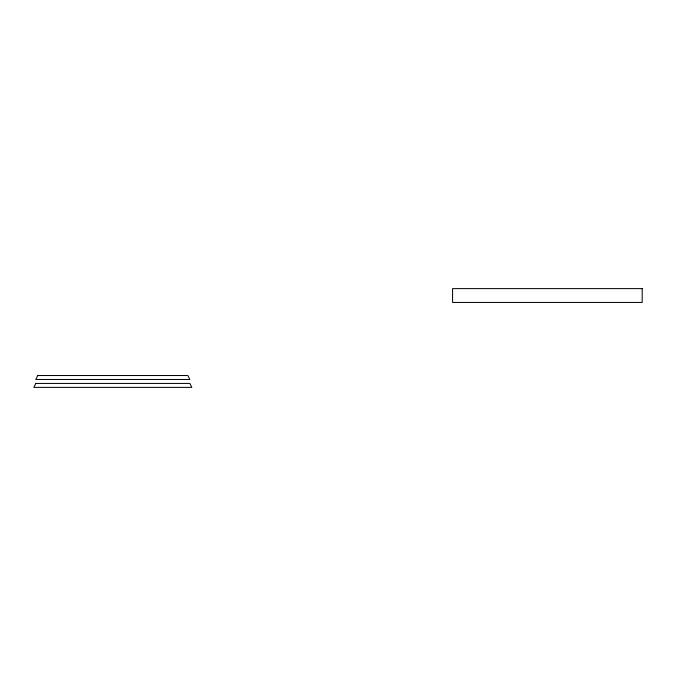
<?xml version="1.0" encoding="UTF-8"?>
<svg xmlns="http://www.w3.org/2000/svg" width="676" height="676" viewBox="0 0 676 676"><rect width="100%" height="100%" fill="white"/><g stroke="black" fill="none" stroke-linecap="round" stroke-linejoin="round"><path stroke-width="1.01" d="M37.755 375.526L35.777 379.481L189.846 379.481L187.869 375.526L37.755 375.526M35.777 383.427L33.8 387.382L191.823 387.382L189.846 383.427L35.777 383.427M642.2 288.618L452.574 288.618L452.574 302.442L642.2 302.442L642.2 288.618"/></g></svg>
